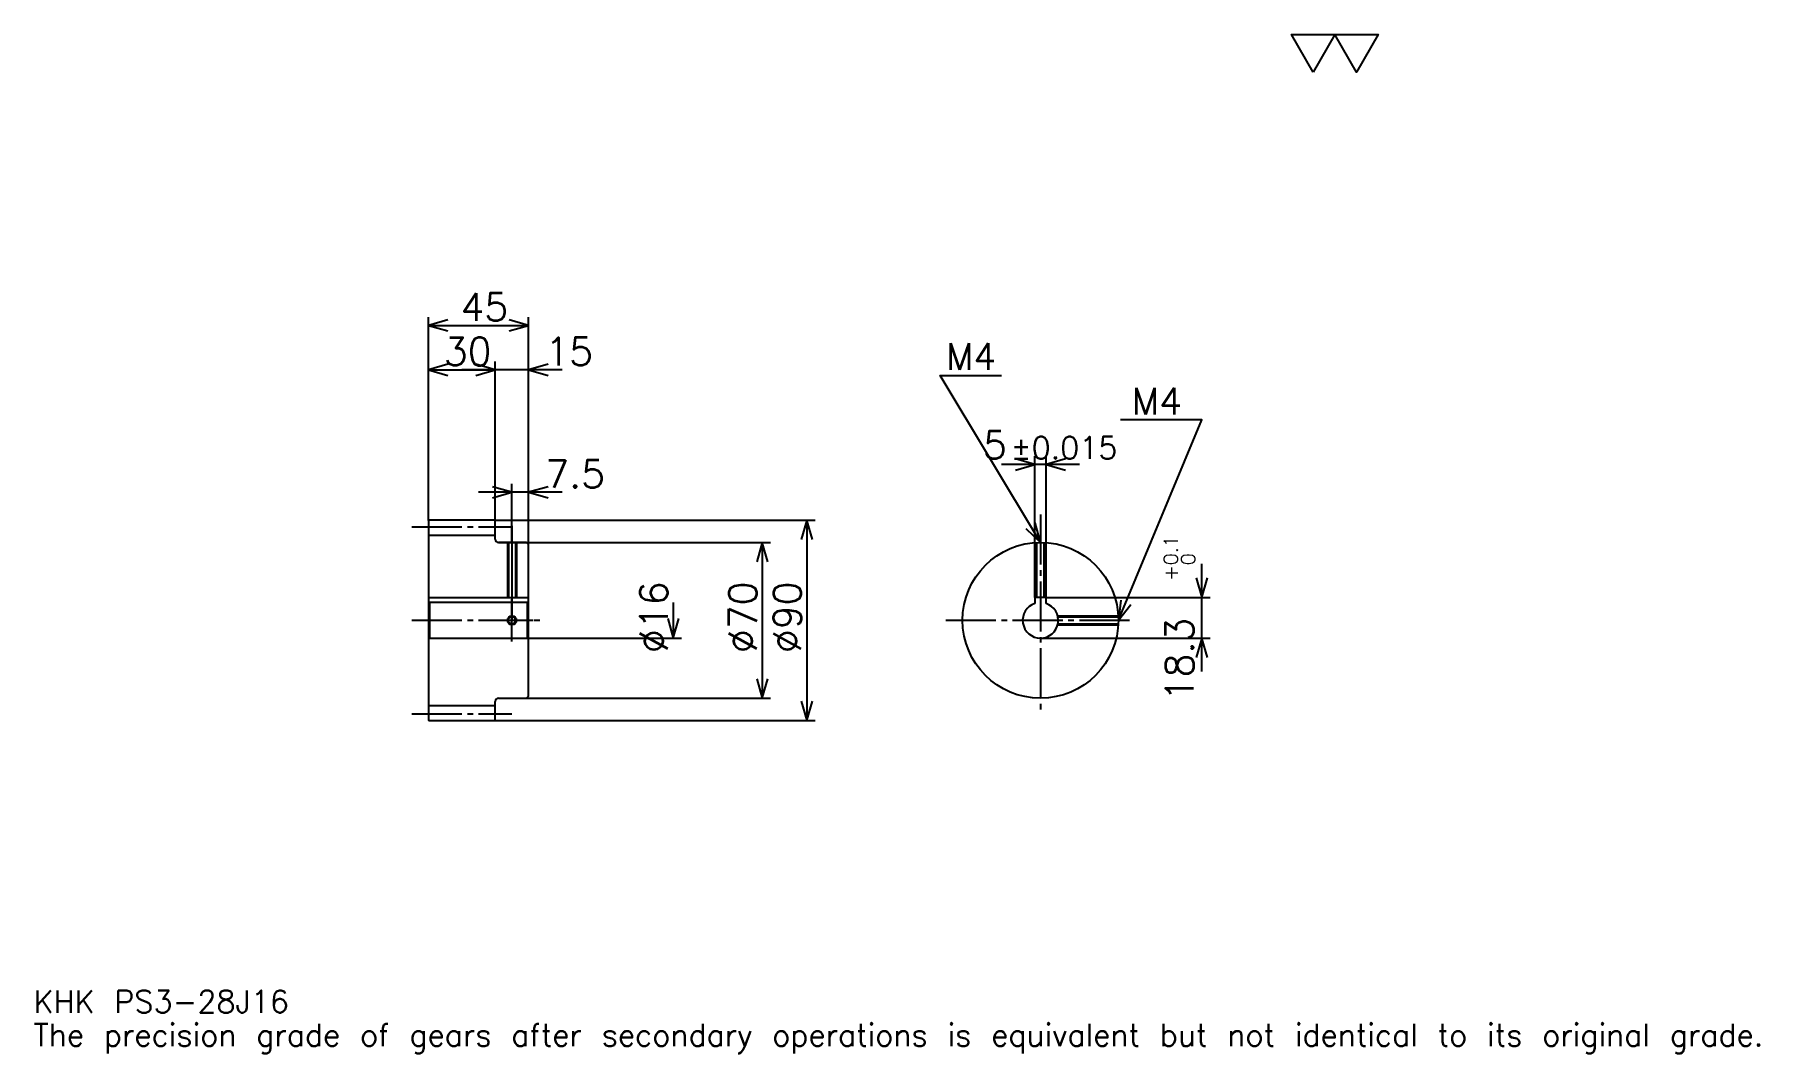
# Model space of a CAD drawing. Extents: x 25 to 801, y 9 to 467.
import ezdxf

# ---------------------------------------------------------------- set-up
doc = ezdxf.new("R2010")
doc.units = 0
doc.linetypes.add('DASHDOT', pattern=[30, 22.5, -2.5, 2.5, -2.5])
doc.layers.get('0').update_dxf_attribs({"linetype": 'CONTINUOUS'})
doc.layers.add('DASHDOT', color=6, linetype='DASHDOT')
doc.styles.add('KANJI', font='TXT', dxfattribs={"bigfont": 'BIGFONT'})

msp = doc.modelspace()

# ---------------------------------------------------------------- linework, layer by layer
at = {"color": 5}
for p, q in [((202.5, 248.75), (202.5, 340)), ((202.5, 336.25), (247.5, 336.25)), ((247.5, 248.75), (247.5, 340)), ((232.5, 248.75), (232.5, 320)), ((202.5, 316.25), (232.5, 316.25)), ((262.5, 316.25), (217.5, 316.25)), ((495, 273.75), (460, 273.75)), ((475, 214.050003), (475, 277.5)), ((480, 214.050003), (480, 277.5)), ((240, 248.75), (240, 265)), ((262.5, 261.25), (225, 261.25)), ((202.5, 248.649994), (202.5, 248.75)), ((232.399994, 248.75), (247.5, 248.75)), ((232.5, 248.649994), (232.5, 248.75)), ((240, 238.75), (240, 248.75)), ((240, 238.75), (240, 248.75)), ((247.5, 248.75), (376.25, 248.75)), ((247.5, 237.75), (247.5, 248.75)), ((372.5, 248.75), (372.5, 158.75)), ((234, 238.75), (247.5, 238.75)), ((247.5, 238.75), (356.25, 238.75)), ((352.5, 238.75), (352.5, 168.75)), ((550, 180.75), (550, 229.050003)), ((312.5, 211.75), (312.5, 195.75)), ((480, 214.050003), (553.75, 214.050003)), ((247.5, 195.75), (316.25, 195.75)), ((477.5, 195.75), (553.75, 195.75)), ((234, 168.75), (247.5, 168.75)), ((247.5, 168.75), (356.25, 168.75)), ((232.399994, 158.75), (247.5, 158.75)), ((247.5, 158.75), (376.25, 158.75))]:
    msp.add_line(p, q, dxfattribs=at)
at = {"color": 4}
for p, q in [((202.5, 242), (232.5, 242)), ((202.5, 214.050003), (247.5, 214.050003)), ((203, 211.75), (203, 195.75)), ((247, 211.75), (247.5, 212.25)), ((247, 195.75), (247.5, 195.25)), ((202.5, 165.5), (232.5, 165.5))]:
    msp.add_line(p, q, dxfattribs=at)
at = {"color": 7}
msp.add_lwpolyline([(600, 450), (590.25, 466.899994), (629.25, 466.899994), (619.5, 450), (609.75, 466.899994), (600, 450)], dxfattribs=at)
at = {"color": 5}
for points in [[(211.25, 338.75), (202.5, 336.25), (211.25, 333.75)], [(238.75, 333.75), (247.5, 336.25), (238.75, 338.75)], [(211.25, 318.75), (202.5, 316.25), (211.25, 313.75)], [(223.75, 313.75), (232.5, 316.25), (223.75, 318.75)], [(223.75, 313.75), (232.5, 316.25), (223.75, 318.75)], [(256.25, 318.75), (247.5, 316.25), (256.25, 313.75)], [(477.5, 238.75), (432.5, 313.75), (460, 313.75)], [(512.5, 203.75), (550, 293.75), (513.5, 293.75)], [(466.25, 271.25), (475, 273.75), (466.25, 276.25)], [(488.75, 276.25), (480, 273.75), (488.75, 271.25)], [(231.25, 258.75), (240, 261.25), (231.25, 263.75)], [(256.25, 263.75), (247.5, 261.25), (256.25, 258.75)], [(375, 240), (372.5, 248.75), (370, 240)], [(470.854431, 244.966827), (477.5, 238.75), (475.141907, 247.539307)], [(355, 230), (352.5, 238.75), (350, 230)], [(547.5, 222.800003), (550, 214.050003), (552.5, 222.800003)], [(513.557678, 212.788467), (512.5, 203.75), (518.173096, 210.865387)], [(310, 204.5), (312.5, 195.75), (315, 204.5)], [(552.5, 187), (550, 195.75), (547.5, 187)], [(350, 177.5), (352.5, 168.75), (355, 177.5)], [(370, 167.5), (372.5, 158.75), (375, 167.5)]]:
    msp.add_lwpolyline(points, dxfattribs=at)
at = {"color": 4}
for points in [[(232.5, 240.25), (232.5, 248.649994), (232.399994, 248.75), (202.600006, 248.75), (202.5, 248.649994), (202.5, 195.25)], [(234, 168.75), (246.5, 168.75), (247.5, 169.75), (247.5, 237.75), (246.5, 238.75), (234, 238.75)], [(238, 238.75), (238, 214.050003)], [(238.380005, 238.75), (238.380005, 214.050003)], [(241.619995, 238.75), (241.619995, 214.050003)], [(242, 238.75), (242, 214.050003)], [(475.5, 214.050003), (475.5, 238.69281)], [(475.880005, 214.050003), (475.880005, 238.712494)], [(479.119995, 214.050003), (479.119995, 238.712494)], [(479.5, 214.050003), (479.5, 238.69281)], [(202.5, 195.25), (203, 195.75), (247, 195.75), (247, 211.75), (203, 211.75), (202.5, 212.25)], [(480, 211.349335), (480, 214.050003), (475, 214.050003), (475, 211.349335)], [(485.245972, 205.75), (512.44281, 205.75)], [(485.245972, 201.75), (512.44281, 201.75)], [(485.334259, 205.369995), (512.462524, 205.369995)], [(485.334259, 202.130005), (512.462524, 202.130005)], [(202.5, 195.25), (202.5, 158.850006), (202.600006, 158.75), (232.399994, 158.75), (232.5, 158.850006), (232.5, 167.25)]]:
    msp.add_lwpolyline(points, dxfattribs=at)
for centre, radius in [((477.5, 203.75), 35), ((240, 203.75), 1.62)]:
    msp.add_circle(centre, radius, dxfattribs=at)
at = {"color": 7}
msp.add_circle((240, 203.75), 2, dxfattribs=at)
at = {"color": 4}
for centre, radius, start, end in [((234, 240.25), 1.5, 180, 270), ((477.5, 203.75), 8, 108.209957329, 71.790042671), ((234, 167.25), 1.5, 90, 180)]:
    msp.add_arc(centre, radius, start, end, dxfattribs=at)
at = {"layer": 'DASHDOT', "color": 7}
for p, q in [((477.5, 251.25), (477.5, 161.25)), ((195, 245.75), (240, 245.75)), ((240, 238.75), (240, 203.75)), ((195, 203.75), (255, 203.75)), ((435, 203.75), (520, 203.75)), ((195, 161.75), (240, 161.75))]:
    msp.add_line(p, q, dxfattribs=at)
for points in [[(240, 246.25), (240, 206.550003)], [(240, 194.25), (240, 213.25)], [(230.5, 203.75), (249.5, 203.75)]]:
    msp.add_lwpolyline(points, dxfattribs=at)

# ---------------------------------------------------------------- texts
at = {"color": 7, "style": 'KANJI'}
for s, height, p in [('45', 12.5, (216.875, 338.25)), ('30', 12.5, (209.375, 318.25)), ('15', 12.5, (255, 318.25)), ('M4', 12, (435, 316.25)), ('M4', 12, (518.5, 296.25)), ('5', 12.5, (451.69751, 276.25)), ('%%p0.015', 10, (464.070984, 276.25)), ('7.5', 12.5, (255, 263.25)), ('KHK PS3-28J16', 10, (25, 27.5)), ('The precision grade of gears after secondary operations is equivalent but not identical to its original grade.', 10, (25, 12.5))]:
    msp.add_text(s, height=height, dxfattribs=at).set_placement(p)
for s, height, p in [('0.1', 6.25, (539.25, 228.532974)), ('0', 6.25, (547, 228.532974)), ('+', 6.25, (539.25, 221.532974)), ('%%c16', 12.5, (310, 189.0625)), ('%%c70', 12.5, (350, 189.0625)), ('%%c90', 12.5, (370, 189.0625)), ('18.3', 12.5, (546.25, 167.428024))]:
    msp.add_text(s, height=height, rotation=90, dxfattribs=at).set_placement(p)

doc.saveas('drawing.dxf')
